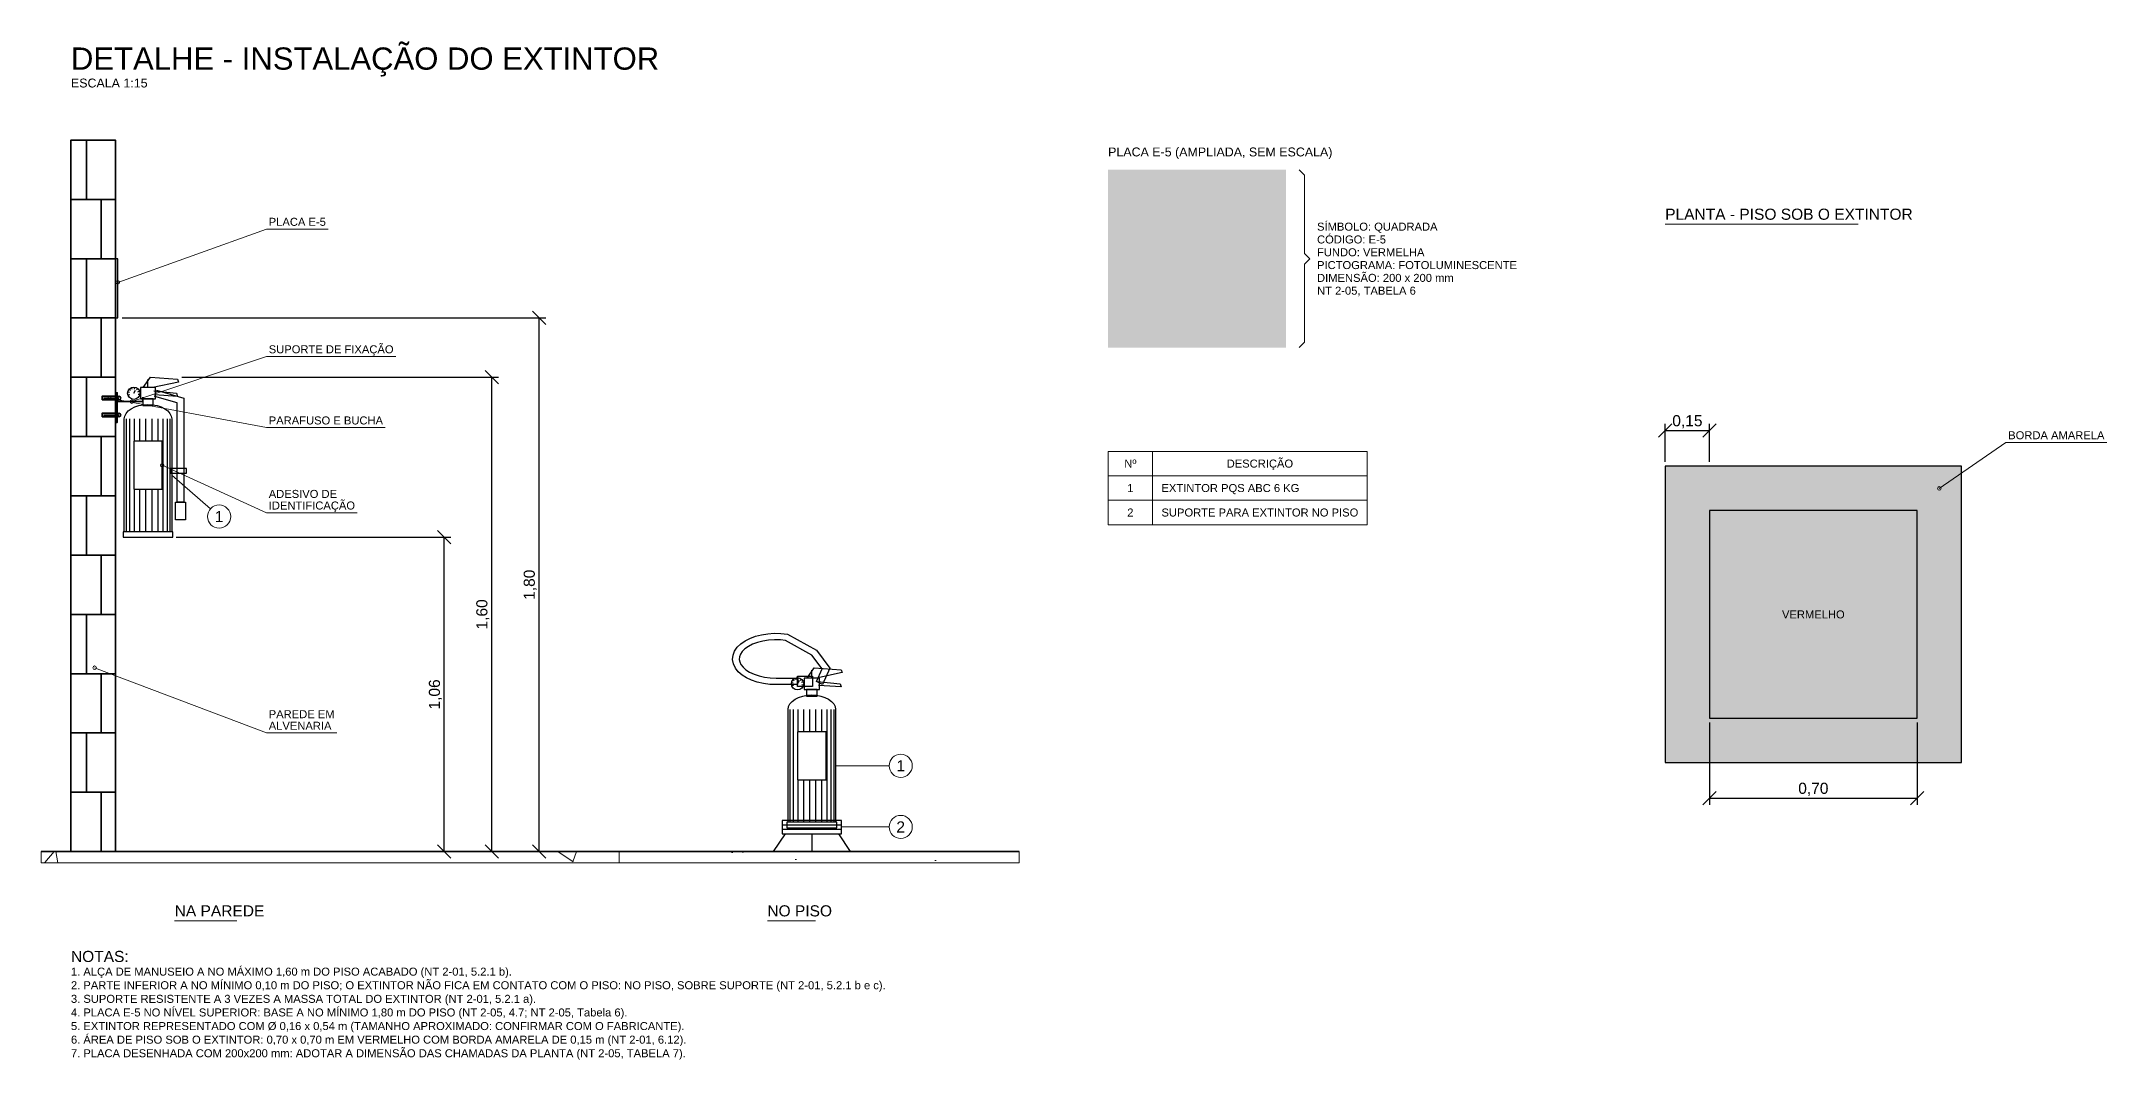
# Model space of a CAD drawing. Header units: metres. Extents: x -0.2 to 25.3, y -0.1 to 29.9.
# Drawn here: x -0.1 to 6.87, y 9.3 to 12.73 of the extents above; entities that cross this region are included whole.
import ezdxf
from ezdxf.enums import TextEntityAlignment as Align

# ---------------------------------------------------------------- set-up
doc = ezdxf.new("R2010")
doc.units = ezdxf.units.M
doc.header["$LTSCALE"] = 0.1
for name, color, linetype, lineweight in [('DETALHE', 7, 'Continuous', 35), ('DETALHE_AUX', 8, 'Continuous', 13), ('DETALHE_COTA', 7, 'Continuous', 13), ('DETALHE_HACH', 8, 'Continuous', 9), ('DETALHE_INC', 1, 'Continuous', 25), ('DETALHE_SINAL', 3, 'Continuous', 25), ('DETALHE_TEXTO', 7, 'Continuous', 13)]:
    doc.layers.add(name, color=color, linetype=linetype, lineweight=lineweight)
doc.styles.add('COSCIP-TEXTO', font='arial.ttf')
doc.dimstyles.new('COSCIP-15', dxfattribs={"dimtxt": 0.0375, "dimasz": 2.5, "dimexe": 0.0225, "dimexo": 0.015, "dimgap": 0.0112, "dimtad": 1, "dimzin": 0, "dimtxsty": 'COSCIP-TEXTO', "dimtsz": 0.0225, "dimcen": 2.5, "dimclrd": 7, "dimclre": 7, "dimclrt": 7, "dimazin": 3, "dimtfac": 1, "dimtmove": 0, "dimatfit": 3})
pattern_1 = [(50, (0, 0), (0.8744864112, -0.0765076106), [0.09144, -1.00584]), (355, (0, 0), (-0.1691684228, 0.9170728571), [0.073152, -0.804674804]), (100.4514447, (0.0728736336, -0.0063756168), (0.705317986, 0.8405652092), [0.0777120422, -0.8548331741]), (46.1842, (0, 0.24384), (1.3011793963, -0.2018031741), [0.13716, -1.50876]), (96.63555761, (0.10843152, 0.2270232), (1.1395398434, 1.1876453981), [0.1165681111, -1.2822509192]), (351.18415117, (0, 0.24384), (1.1395398435, 1.187645398), [0.1097278419, -1.2070067132]), (21, (0.12192, 0.18288), (0.7277490781, -0.4908729513), [0.09144, -1.00584]), (326, (0.12192, 0.18288), (0.2966497361, 0.8841022374), [0.073152, -0.804672]), (71.451445, (0.1825657565, 0.1419739205), (1.0243988125, 0.3932292907), [0.0777120422, -0.8548317005]), (37.5, (0, 0), (0.0148252956, 0.4058641866), [0, -0.7949184, 0, -0.816864, 0, -0.80772]), (7.5, (0, 0), (0.32073438, 0.4808667591), [0, -0.4657344, 0, -0.7766304, 0, -0.307848]), (-32.5, (-0.2718816, 0), (0.6508348568, -0.0274979712), [0, -0.3048, 0, -0.950976, 0, -1.261872]), (-42.5, (-0.3938016, 0), (0.7110200707, 0.122047157), [0, -0.39624, 0, -0.6315456, 0, -0.896112])]

# ---------------------------------------------------------------- blocks, each defined once
blk = doc.blocks.new('DETV_PICT_EQUIP5')
at = {"true_color": 0xd42c14}
h = blk.add_hatch(color=7, dxfattribs=at)
h.dxf.hatch_style = 1
h.paths.add_polyline_path([(-0.5, -0.5), (0.5, -0.5), (0.5, 0.5), (-0.5, 0.5)])
at = {"true_color": 0xececbc}
h = blk.add_hatch(color=7, dxfattribs=at)
h.dxf.hatch_style = 1
h.paths.add_polyline_path([(-0.4998, 0.4994), (0.4994, 0.4998), (0.4998, -0.4994), (-0.4994, -0.4998)])
h.paths.add_polyline_path([(-0.4364, 0.4382), (-0.4383, 0.4352), (-0.4376, -0.4375), (0.4376, -0.4375), (0.4376, 0.4374)], flags=16)
h.paths.add_polyline_path([(-0.0315, 0.3903), (0.0303, 0.3907), (0.0331, 0.3891), (0.0342, 0.377), (0.0655, 0.3764), (0.0958, 0.3572), (0.0993, 0.3515), (0.0991, 0.3394), (0.0958, 0.3334), (0.0688, 0.3152), (0.0497, 0.3143), (0.0418, 0.3091), (0.0383, 0.3006), (0.0384, 0.2509), (0.0412, 0.249), (0.0722, 0.2485), (0.0873, 0.2454), (0.1018, 0.2382), (0.1212, 0.2191), (0.1285, 0.2061), (0.1296, 0.1976), (0.1323, 0.1927), (0.1329, -0.3879), (0.1309, -0.3909), (-0.1297, -0.391), (-0.1327, -0.3891), (-0.1325, 0.1915), (-0.1243, 0.2145), (-0.1129, 0.2291), (-0.1018, 0.2382), (-0.0873, 0.2452), (-0.0721, 0.2485), (-0.0388, 0.2501), (-0.0384, 0.3018), (-0.0424, 0.3101), (-0.0509, 0.3145), (-0.08, 0.3146), (-0.0873, 0.3103), (-0.1758, 0.2445), (-0.1794, 0.2352), (-0.1801, 0.2121), (-0.183, 0.2093), (-0.2036, 0.2093), (-0.2066, 0.2109), (-0.2018, 0.2836), (-0.1976, 0.2919), (-0.1861, 0.303), (-0.0973, 0.3661), (-0.0909, 0.3726), (-0.0352, 0.373), (-0.0326, 0.3758), (-0.0332, 0.3879)])

msp = doc.modelspace()

# ---------------------------------------------------------------- hatches: boundary and pattern name
at = {"layer": 'DETALHE_HACH'}
h = msp.add_hatch(color=1, dxfattribs=at)
h.dxf.hatch_style = 1
h.paths.add_polyline_path([(0.15, 11.8), (0.158, 11.8), (0.158, 12), (0.15, 12)])
h = msp.add_hatch(color=2, dxfattribs=at)
h.dxf.hatch_style = 1
h.paths.add_polyline_path([(5.379797407912687, 10.3), (6.379797407912687, 10.3), (6.379797407912687, 11.3), (5.379797407912687, 11.3)])
h = msp.add_hatch(color=1, dxfattribs=at)
h.dxf.hatch_style = 1
h.paths.add_polyline_path([(5.529797407912687, 10.45), (6.229797407912687, 10.45), (6.229797407912687, 11.15), (5.529797407912687, 11.15)])
h = msp.add_hatch(dxfattribs=at)
h.set_pattern_fill('AR-CONC', color=8, scale=0.0048)
h.set_pattern_definition(pattern_1)
h.paths.add_polyline_path([(-0.1, 9.9625), (1.85, 9.9625), (1.85, 10), (-0.1, 10)])
h = msp.add_hatch(dxfattribs=at)
h.set_pattern_fill('AR-CONC', color=8, scale=0.0048)
h.set_pattern_definition(pattern_1)
h.paths.add_polyline_path([(1.8499999999999999, 9.9625), (3.2, 9.9625), (3.2, 10), (1.8499999999999999, 10)])

# ---------------------------------------------------------------- linework, layer by layer
at = {"layer": 'DETALHE'}
for p, q in [((0.0525, 12.2), (0.0525, 12.4)), ((0, 12.2), (0.15, 12.2)), ((0.10200000000000001, 12), (0.10200000000000001, 12.2)), ((0, 12), (0.15, 12)), ((0.0525, 11.8), (0.0525, 12)), ((0, 11.8), (0.15, 11.8)), ((0.10200000000000001, 11.6), (0.10200000000000001, 11.8)), ((0, 11.6), (0.15, 11.6)), ((0.0525, 11.4), (0.0525, 11.6)), ((0.10999999999999999, 11.52965), (0.162, 11.52965)), ((0.10999999999999999, 11.47265), (0.162, 11.47265)), ((0, 11.4), (0.15, 11.4)), ((0.10200000000000001, 11.2), (0.10200000000000001, 11.4)), ((0, 11.2), (0.15, 11.2)), ((0.0525, 11), (0.0525, 11.2)), ((0, 11), (0.15, 11)), ((0.10200000000000001, 10.8), (0.10200000000000001, 11)), ((0, 10.8), (0.15, 10.8)), ((0.0525, 10.6), (0.0525, 10.8)), ((0, 10.6), (0.15, 10.6)), ((0.10200000000000001, 10.4), (0.10200000000000001, 10.6)), ((0, 10.4), (0.15, 10.4)), ((0.0525, 10.2), (0.0525, 10.4)), ((0, 10.2), (0.15, 10.2)), ((0.10200000000000001, 10), (0.10200000000000001, 10.2)), ((-0.1, 10), (1.85, 10)), ((1.8499999999999999, 10), (3.2, 10))]:
    msp.add_line(p, q, dxfattribs=at)
for points in [[(0, 10), (0.15, 10), (0.15, 12.4), (0, 12.4)], [(0.105, 11.52365), (0.15, 11.52365), (0.15, 11.53565), (0.105, 11.53565)], [(0.15, 11.44765), (0.156, 11.44765), (0.156, 11.54765), (0.15, 11.54765)], [(0.105, 11.46665), (0.15, 11.46665), (0.15, 11.47865), (0.105, 11.47865)]]:
    msp.add_lwpolyline(points, close=True, dxfattribs=at)
msp.add_lwpolyline([(0.156, 11.51765), (0.2424, 11.51765), (0.2424, 11.53265)], dxfattribs=at)
for centre in [(0.162, 11.52965), (0.162, 11.47265)]:
    msp.add_circle(centre, 0.006, dxfattribs=at)
at = {"layer": 'DETALHE_AUX'}
for p, q in [((0.158, 11.92), (0.66, 12.1)), ((0.66, 12.1), (0.8678676671214188, 12.1)), ((5.379797407912687, 12.11625), (6.0307974079126865, 12.11625)), ((0.20544, 11.51765), (0.66, 11.67)), ((0.66, 11.67), (1.096262619372442, 11.67)), ((0.13, 11.52965), (0.66, 11.43)), ((0.66, 11.43), (1.060643246930423, 11.43)), ((6.3047974079126865, 11.225), (6.529797407912687, 11.38)), ((6.529797407912687, 11.38), (6.869681446111868, 11.38)), ((0.308, 11.303), (0.66, 11.143)), ((0.34, 11.26925), (0.47056305829331385, 11.155782542151966)), ((0.66, 11.143), (0.9662905866302864, 11.143)), ((0.08, 10.62), (0.66, 10.4)), ((0.66, 10.4), (0.8971698499317872, 10.4)), ((2.58, 10.28925), (2.761, 10.28925)), ((2.6, 10.083), (2.761, 10.083)), ((0.35, 9.76625), (0.55925, 9.76625)), ((2.35, 9.76625), (2.51275, 9.76625))]:
    msp.add_line(p, q, dxfattribs=at)
for points in [[(-0.1, 9.9625), (1.85, 9.9625), (1.85, 10), (-0.1, 10)], [(1.8499999999999999, 9.9625), (3.2, 9.9625), (3.2, 10), (1.8499999999999999, 10)]]:
    msp.add_lwpolyline(points, close=True, dxfattribs=at)
for centre in [(0.158, 11.92), (0.13, 11.52965), (0.20544, 11.51765), (0.308, 11.303), (6.3047974079126865, 11.225), (0.08, 10.62)]:
    msp.add_circle(centre, 0.006, dxfattribs=at)
at = {"layer": 'DETALHE_INC'}
for p, q in [((0.26, 11.5649), (0.26, 11.591899999999999)), ((0.19766119911614227, 11.54852831746683), (0.1925401988004788, 11.549431287990698)), ((0.19831807544135718, 11.541020186713178), (0.19343167381327048, 11.539241681967885)), ((0.2008463929081877, 11.555358987597035), (0.196862961803969, 11.558701483167406)), ((0.2070201867131783, 11.559681924558642), (0.2052416819678848, 11.564568326186729)), ((0.21200000000000002, 11.546), (0.21824000000000002, 11.556807997039229)), ((0.21452831746683054, 11.560338800883859), (0.21543128799069858, 11.565459801199522)), ((0.22135898759703604, 11.557153607091813), (0.22470148316740604, 11.56113703819603)), ((0.22568192455864286, 11.55097981328682), (0.23056832618672957, 11.552758318032115)), ((0.22633880088385777, 11.54347168253317), (0.23145980119952125, 11.5425687120093)), ((0.187495377037068, 11.0789), (0.187495377037068, 11.4596)), ((0.19871644455048176, 11.0789), (0.19871644455048176, 11.4596)), ((0.2141138850919163, 11.384), (0.2141138850919163, 11.4596)), ((0.2326383885339465, 11.384), (0.2326383885339465, 11.4596)), ((0.25302754058018734, 11.384), (0.25302754058018734, 11.4596)), ((0.27389185421335444, 11.384), (0.27389185421335444, 11.4596)), ((0.293809460939256, 11.384), (0.293809460939256, 11.4596)), ((0.3114230087749232, 11.0789), (0.3114230087749232, 11.4596)), ((0.32553216354311937, 11.0789), (0.32553216354311937, 11.4596)), ((0.3351754096628727, 11.0789), (0.3351754096628727, 11.4596)), ((0.2141138850919163, 11.0789), (0.2141138850919163, 11.222)), ((0.2326383885339465, 11.0789), (0.2326383885339465, 11.222)), ((0.25302754058018734, 11.0789), (0.25302754058018734, 11.222)), ((0.27389185421335444, 11.0789), (0.27389185421335444, 11.222)), ((0.293809460939256, 11.0789), (0.293809460939256, 11.222)), ((2.5, 10.5849), (2.5, 10.6119)), ((2.437661199116142, 10.56852831746683), (2.4325401988004787, 10.5694312879907)), ((2.438318075441357, 10.56102018671318), (2.43343167381327, 10.559241681967885)), ((2.440846392908188, 10.575358987597037), (2.436862961803969, 10.578701483167405)), ((2.447020186713178, 10.579681924558642), (2.4452416819678846, 10.58456832618673)), ((2.452, 10.566), (2.45824, 10.57680799703923)), ((2.4545283174668304, 10.580338800883858), (2.4554312879906983, 10.585459801199521)), ((2.461358987597036, 10.577153607091812), (2.464701483167406, 10.581137038196031)), ((2.465681924558643, 10.570979813286822), (2.4705683261867297, 10.572758318032115)), ((2.466338800883858, 10.56347168253317), (2.4714598011995212, 10.562568712009302)), ((2.427495377037068, 10.0989), (2.427495377037068, 10.4796)), ((2.4387164445504816, 10.0989), (2.4387164445504816, 10.4796)), ((2.454113885091916, 10.404), (2.454113885091916, 10.4796)), ((2.4726383885339467, 10.404), (2.4726383885339467, 10.4796)), ((2.4930275405801874, 10.404), (2.4930275405801874, 10.4796)), ((2.5138918542133544, 10.404), (2.5138918542133544, 10.4796)), ((2.533809460939256, 10.404), (2.533809460939256, 10.4796)), ((2.5514230087749232, 10.0989), (2.5514230087749232, 10.4796)), ((2.565532163543119, 10.0989), (2.565532163543119, 10.4796)), ((2.5751754096628727, 10.0989), (2.5751754096628727, 10.4796)), ((2.454113885091916, 10.0989), (2.454113885091916, 10.242)), ((2.4726383885339467, 10.0989), (2.4726383885339467, 10.242)), ((2.4930275405801874, 10.0989), (2.4930275405801874, 10.242)), ((2.5138918542133544, 10.0989), (2.5138918542133544, 10.242)), ((2.533809460939256, 10.0989), (2.533809460939256, 10.242)), ((2.4099999999999997, 10.06), (2.37, 10)), ((2.4, 10.09), (2.6, 10.09)), ((2.4, 10.075), (2.6, 10.075)), ((2.5, 10.06), (2.5, 10)), ((2.5900000000000003, 10.06), (2.63, 10))]:
    msp.add_line(p, q, dxfattribs=at)
for points in [[(0.15, 11.8), (0.158, 11.8), (0.158, 12), (0.15, 12)], [(0.2344, 11.5271), (0.2856, 11.5271), (0.2856, 11.5649), (0.2344, 11.5649)], [(0.2424, 11.5042), (0.2776, 11.5042), (0.2776, 11.5271), (0.2424, 11.5271)], [(0.381, 11.529979784209647), (0.381, 11.1788), (0.359, 11.1788), (0.359, 11.513420215790353), (0.28255656967256954, 11.535429402484151), (0.2886434303274305, 11.556570597515849), (0.381, 11.529979784209647)], [(0.21200000000000002, 11.222), (0.308, 11.222), (0.308, 11.384), (0.21200000000000002, 11.384)], [(0.336, 11.276), (0.39, 11.276), (0.39, 11.2922), (0.336, 11.2922)], [(0.387, 11.1788), (0.387, 11.1188), (0.353, 11.1188), (0.353, 11.1788)], [(5.529797407912687, 10.45), (6.229797407912687, 10.45), (6.229797407912687, 11.15), (5.529797407912687, 11.15)], [(0.176, 11.06), (0.34400000000000003, 11.06), (0.34400000000000003, 11.0789), (0.176, 11.0789)], [(2.535282972661525, 10.615987659528889), (2.5005812052705925, 10.662835045506649), (2.4118315286149117, 10.712014277307148), (2.3938781567136167, 10.713876240841886), (2.3738215162205307, 10.714208024646867), (2.353927096969397, 10.712818974904131), (2.3347182161455664, 10.709752558366171), (2.3167035260570086, 10.705107088452014), (2.3003648359941904, 10.699038429822822), (2.286141947089931, 10.69176478401767), (2.2744095380364313, 10.68357238085487), (2.265437168459554, 10.674813693909071), (2.2593275530878407, 10.6658709251654), (2.2559708485574728, 10.65704074526096), (2.2551347513068554, 10.648369812493168), (2.2567244440954384, 10.639663253542379), (2.260905023600533, 10.630779195959805), (2.267893743334543, 10.621854206916623), (2.277735413419541, 10.613229051909448), (2.290268747145806, 10.605284643665952), (2.3051861708782826, 10.598354530061009), (2.322089699338298, 10.592703545379543), (2.340524653856745, 10.588530083262343), (2.3599995524589157, 10.585971890639057), (2.380236848602122, 10.5851), (2.452, 10.5851), (2.452, 10.5631), (2.379763151397878, 10.5631), (2.358089781385502, 10.564033761521149), (2.33665502024584, 10.566849398662555), (2.3161584195246436, 10.57148959381767), (2.2970383497183513, 10.57788158598898), (2.2797005301476423, 10.585936130891756), (2.264517369049033, 10.595560164914035), (2.2518432815275986, 10.606667626198835), (2.2420547537090774, 10.6191681279866), (2.2355973083251377, 10.632890703183971), (2.2329422805366135, 10.64743197563786), (2.2343561491488506, 10.662094815002712), (2.239690358089016, 10.676127037429024), (2.2485050275166487, 10.689029249016384), (2.2603338581540755, 10.700576368603954), (2.274782742876639, 10.710665608448927), (2.291495919753805, 10.719212798102287), (2.3101091815782158, 10.726126297994494), (2.3302275270034785, 10.731314240053793), (2.351421984923886, 10.734697624899391), (2.373236202675411, 10.736220717037604), (2.395197316352094, 10.735857428786026), (2.418567251652974, 10.733433707627759), (2.5154187947294075, 10.679764954493352), (2.560717027338475, 10.618612340471111), (2.535589958362519, 10.564095574746494), (2.5156100416374807, 10.573304425253507), (2.535282972661525, 10.615987659528889)], [(2.452, 10.5911), (2.502, 10.5911), (2.502, 10.5571), (2.452, 10.5571)], [(2.4744, 10.5471), (2.5256, 10.5471), (2.5256, 10.5849), (2.4744, 10.5849)], [(2.4824, 10.5242), (2.5176, 10.5242), (2.5176, 10.5471), (2.4824, 10.5471)], [(2.452, 10.242), (2.548, 10.242), (2.548, 10.404), (2.452, 10.404)], [(2.4, 10.06), (2.6, 10.06), (2.6, 10.105), (2.4, 10.105)], [(2.416, 10.08), (2.584, 10.08), (2.584, 10.0989), (2.416, 10.0989)]]:
    msp.add_lwpolyline(points, close=True, dxfattribs=at)
for points in [[(0.244, 11.5649), (0.268, 11.6), (0.3592, 11.59352), (0.3624, 11.5838), (0.276, 11.5649)], [(0.18, 11.0789), (0.18, 11.4596), (0.18153717756774157, 11.469081389649984), (0.18608963739909706, 11.478198414812944), (0.19348243101579637, 11.486600713324753), (0.2034314575050762, 11.493965389565666), (0.21555438135843183, 11.500009423157904), (0.22938532541079282, 11.504500545280049), (0.24439277423870975, 11.507266164627596), (0.26, 11.5082), (0.27560722576129026, 11.507266164627596), (0.2906146745892072, 11.504500545280049), (0.3044456186415682, 11.500009423157904), (0.31656854249492383, 11.493965389565666), (0.32651756898420364, 11.486600713324753), (0.33391036260090295, 11.478198414812944), (0.33846282243225845, 11.469081389649984), (0.34, 11.4596), (0.34, 11.0789)], [(0.2792, 11.5541), (0.356, 11.546), (0.3592, 11.5352), (0.2824, 11.5406)], [(2.484, 10.5849), (2.508, 10.62), (2.5992, 10.61352), (2.6024, 10.6038), (2.516, 10.5849)], [(2.42, 10.0989), (2.42, 10.4796), (2.4215371775677417, 10.489081389649984), (2.426089637399097, 10.498198414812943), (2.4334824310157965, 10.506600713324753), (2.4434314575050764, 10.513965389565666), (2.4555543813584317, 10.520009423157903), (2.469385325410793, 10.524500545280048), (2.4843927742387097, 10.527266164627598), (2.5, 10.5282), (2.5156072257612903, 10.527266164627598), (2.530614674589207, 10.524500545280048), (2.5444456186415683, 10.520009423157903), (2.5565685424949236, 10.513965389565666), (2.5665175689842035, 10.506600713324753), (2.573910362600903, 10.498198414812943), (2.5784628224322583, 10.489081389649984), (2.58, 10.4796), (2.58, 10.0989)], [(2.5192, 10.5741), (2.596, 10.566), (2.5992, 10.5552), (2.5224, 10.5606)]]:
    msp.add_lwpolyline(points, dxfattribs=at)
for centre in [(0.21200000000000002, 11.546), (2.452, 10.566)]:
    msp.add_circle(centre, 0.020800000000000003, dxfattribs=at)
at = {"layer": 'DETALHE_SINAL'}
msp.add_lwpolyline([(5.379797407912687, 10.3), (6.379797407912687, 10.3), (6.379797407912687, 11.3), (5.379797407912687, 11.3)], close=True, dxfattribs=at)
at = {"layer": 'DETALHE_TEXTO'}
for p, q in [((3.65, 11.1025), (3.65, 11.35)), ((3.5, 11.2675), (4.37437312414734, 11.2675)), ((3.5, 11.185), (4.37437312414734, 11.185))]:
    msp.add_line(p, q, dxfattribs=at)
msp.add_lwpolyline([(4.145, 12.3), (4.162999999999999, 12.282), (4.162999999999999, 12.018), (4.180999999999999, 12), (4.162999999999999, 11.982), (4.162999999999999, 11.718), (4.145, 11.7)], dxfattribs=at)
msp.add_lwpolyline([(3.5, 11.1025), (4.37437312414734, 11.1025), (4.37437312414734, 11.35), (3.5, 11.35)], close=True, dxfattribs=at)
for centre in [(0.5, 11.1302), (2.8000000000000003, 10.28925), (2.8000000000000003, 10.083)]:
    msp.add_circle(centre, 0.039, dxfattribs=at)

# ---------------------------------------------------------------- block references
at = {"layer": 'DETALHE_SINAL', "xscale": 0.6, "yscale": 0.6}
msp.add_blockref('DETV_PICT_EQUIP5', (3.8, 12), dxfattribs=at)

# ---------------------------------------------------------------- texts
at = {"layer": 'DETALHE_TEXTO', "style": 'COSCIP-TEXTO'}
for s, height, p in [('DETALHE - INSTALAÇÃO DO EXTINTOR', 0.075, (0, 12.675)), ('PLACA E-5 (AMPLIADA, SEM ESCALA)', 0.03, (3.5, 12.36)), ('PLACA E-5', 0.027, (0.6675, 12.1243)), ('SÍMBOLO: QUADRADA', 0.027, (4.204999999999999, 12.108)), ('PLANTA - PISO SOB O EXTINTOR', 0.0375, (5.379797407912687, 12.15)), ('CÓDIGO: E-5', 0.027, (4.204999999999999, 12.0648)), ('FUNDO: VERMELHA', 0.027, (4.204999999999999, 12.0216)), ('PICTOGRAMA: FOTOLUMINESCENTE', 0.027, (4.204999999999999, 11.9784)), ('DIMENSÃO: 200 x 200 mm', 0.027, (4.204999999999999, 11.9352)), ('NT 2-05, TABELA 6', 0.027, (4.204999999999999, 11.892)), ('SUPORTE DE FIXAÇÃO', 0.027, (0.6675, 11.6943)), ('PARAFUSO E BUCHA', 0.027, (0.6675, 11.4543)), ('BORDA AMARELA', 0.027, (6.537297407912687, 11.4043)), ('EXTINTOR PQS ABC 6 KG', 0.027, (3.6799999999999997, 11.22625)), ('ADESIVO DE', 0.027, (0.6675, 11.20645)), ('IDENTIFICAÇÃO', 0.027, (0.6675, 11.167300000000001)), ('SUPORTE PARA EXTINTOR NO PISO', 0.027, (3.6799999999999997, 11.14375)), ('PAREDE EM', 0.027, (0.6675, 10.46345)), ('ALVENARIA', 0.027, (0.6675, 10.4243)), ('NA PAREDE', 0.0375, (0.35, 9.8)), ('NO PISO', 0.0375, (2.35, 9.8)), ('NOTAS:', 0.0375, (0, 9.64625)), ('2. PARTE INFERIOR A NO MÍNIMO 0,10 m DO PISO; O EXTINTOR NÃO FICA EM CONTATO COM O PISO: NO PISO, SOBRE SUPORTE (NT 2-01, 5.2.1 b e c).', 0.027, (0, 9.54905)), ('1. ALÇA DE MANUSEIO A NO MÁXIMO 1,60 m DO PISO ACABADO (NT 2-01, 5.2.1 b).', 0.027, (0, 9.59495)), ('3. SUPORTE RESISTENTE A 3 VEZES A MASSA TOTAL DO EXTINTOR (NT 2-01, 5.2.1 a).', 0.027, (0, 9.50315)), ('4. PLACA E-5 NO NÍVEL SUPERIOR: BASE A NO MÍNIMO 1,80 m DO PISO (NT 2-05, 4.7; NT 2-05, Tabela 6).', 0.027, (0, 9.45725)), ('5. EXTINTOR REPRESENTADO COM Ø 0,16 x 0,54 m (TAMANHO APROXIMADO: CONFIRMAR COM O FABRICANTE).', 0.027, (0, 9.41135)), ('6. ÁREA DE PISO SOB O EXTINTOR: 0,70 x 0,70 m EM VERMELHO COM BORDA AMARELA DE 0,15 m (NT 2-01, 6.12).', 0.027, (0, 9.36545)), ('7. PLACA DESENHADA COM 200x200 mm: ADOTAR A DIMENSÃO DAS CHAMADAS DA PLANTA (NT 2-05, TABELA 7).', 0.027, (0, 9.31955))]:
    msp.add_text(s, height=height, dxfattribs=at).set_placement(p, align=Align.MIDDLE_LEFT)
at = {"layer": 'DETALHE_TEXTO', "color": 8, "style": 'COSCIP-TEXTO'}
msp.add_text('ESCALA 1:15', height=0.03, dxfattribs=at).set_placement((0, 12.592500000000001), align=Align.MIDDLE_LEFT)
at = {"layer": 'DETALHE_TEXTO', "style": 'COSCIP-TEXTO'}
for s, height, p in [('Nº', 0.027, (3.575, 11.30875)), ('DESCRIÇÃO', 0.027, (4.01218656207367, 11.30875)), ('1', 0.027, (3.575, 11.22625)), ('2', 0.027, (3.575, 11.14375)), ('1', 0.0375, (0.5, 11.1302)), ('1', 0.0375, (2.8000000000000003, 10.28925)), ('2', 0.0375, (2.8000000000000003, 10.083))]:
    msp.add_text(s, height=height, dxfattribs=at).set_placement(p, align=Align.MIDDLE_CENTER)
at = {"layer": 'DETALHE_TEXTO', "color": 7, "style": 'COSCIP-TEXTO'}
msp.add_text('VERMELHO', height=0.027, dxfattribs=at).set_placement((5.879797407912687, 10.8), align=Align.MIDDLE_CENTER)

# ---------------------------------------------------------------- dimensions: what is measured, and where the dimension line sits
at = {"layer": 'DETALHE_COTA'}
for base, p1, p2 in [((1.5799999999999998, 10), (1.5799999999999998, 10), (0.158, 11.8)), ((1.42, 10), (1.42, 10), (0.3592, 11.6)), ((1.26, 10), (1.26, 10), (0.34, 11.06))]:
    msp.add_linear_dim(base=base, p1=p1, p2=p2, angle=90, dimstyle='COSCIP-15', dxfattribs=at).render()
for base, p1, p2 in [((5.379797407912687, 11.42), (5.379797407912687, 11.3), (5.529797407912687, 11.3)), ((5.529797407912687, 10.18), (5.529797407912687, 10.45), (6.229797407912687, 10.45))]:
    msp.add_linear_dim(base=base, p1=p1, p2=p2, dimstyle='COSCIP-15', dxfattribs=at).render()

doc.saveas('drawing.dxf')
